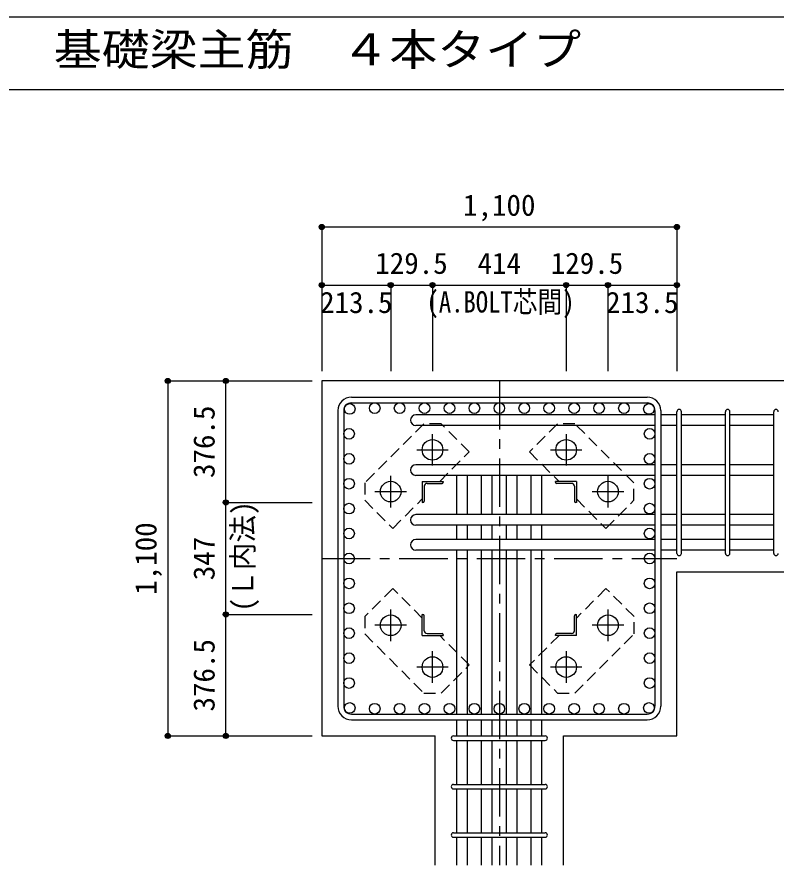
# Model space of a CAD drawing. Units: millimetres at full size, sheet at 1:30. Extents: x -5973 to 5954, y -4195 to 4201.
# Drawn here: x -942 to 1409, y 1573 to 4201 of the extents above; entities that cross this region are included whole.
import ezdxf
from ezdxf.enums import TextEntityAlignment as Align

# ---------------------------------------------------------------- set-up
doc = ezdxf.new("R2010")
doc.units = ezdxf.units.MM
doc.header["$LTSCALE"] = 30
doc.header["$PDMODE"] = 32
doc.header["$PDSIZE"] = 15
doc.linetypes.add('CHAIN1', pattern=[8, 5, -1, 1, -1])
doc.linetypes.add('DASHED1', pattern=[1.8, 1.2, -0.6])
for name, color, linetype in [('0-1_躯体線', 2, 'Continuous'), ('0-2_アンカー、アングル', 4, 'Continuous'), ('0-3_立上り筋', 3, 'Continuous'), ('0-4_フープ筋', 7, 'Continuous'), ('0-5_基礎梁筋', 7, 'Continuous'), ('0-6_スタラップ筋', 7, 'Continuous'), ('0-7_文字', 4, 'Continuous'), ('0-9_プレート', 4, 'DASHED1'), ('0-D_寸法', 4, 'Continuous'), ('6-7_文字', 7, 'Continuous'), ('F-0_枠', 6, 'Continuous')]:
    doc.layers.add(name, color=color, linetype=linetype)
doc.styles.add('ＭＳ ゴシック', font='')
doc.styles.get('ＭＳ ゴシック').set_extended_font_data('MS Gothic')

msp = doc.modelspace()

# ---------------------------------------------------------------- linework, layer by layer
at = {"layer": '0-1_躯体線'}
for p, q in [((1502.44, 3073.3), (2.44, 3073.3)), ((2.44, 3073.3), (2.44, 1973.3)), ((2.44, 1973.3), (353.44, 1973.3)), ((353.44, 1573.3), (353.44, 1973.3))]:
    msp.add_line(p, q, dxfattribs=at)
for points in [[(1102.44, 1973.3), (1102.44, 2482.02), (1502.44, 2482.02)], [(751.44, 1573.3), (751.44, 1973.3), (1102.44, 1973.3)]]:
    msp.add_lwpolyline(points, dxfattribs=at)
at = {"layer": '0-2_アンカー、アングル', "linetype": 'CHAIN1'}
for p, q in [((345.44, 2811.1), (345.44, 2908.6)), ((759.44, 2908.6), (759.44, 2811.1)), ((296.64, 2859.8), (394.14, 2859.8)), ((710.74, 2859.8), (808.24, 2859.8)), ((215.94, 2681.6), (215.94, 2779.1)), ((888.94, 2779.1), (888.94, 2681.6)), ((167.14, 2730.3), (264.64, 2730.3)), ((840.24, 2730.3), (937.74, 2730.3)), ((215.94, 2267.5), (215.94, 2365)), ((888.94, 2365), (888.94, 2267.5)), ((264.64, 2316.3), (167.14, 2316.3)), ((937.74, 2316.3), (840.24, 2316.3)), ((345.44, 2138), (345.44, 2235.5)), ((759.44, 2235.5), (759.44, 2138)), ((394.14, 2186.8), (296.64, 2186.8)), ((808.24, 2186.8), (710.74, 2186.8))]:
    msp.add_line(p, q, dxfattribs=at)
at = {"layer": '0-2_アンカー、アングル'}
for p, q in [((313.94, 2761.8), (378.94, 2761.8)), ((313.94, 2761.8), (313.94, 2696.8)), ((378.94, 2761.8), (378.94, 2759.8)), ((790.94, 2761.8), (725.94, 2761.8)), ((725.94, 2759.8), (725.94, 2761.8)), ((790.94, 2761.8), (790.94, 2696.8)), ((319.94, 2747.3), (319.94, 2700.8)), ((328.44, 2755.8), (374.94, 2755.8)), ((776.44, 2755.8), (729.94, 2755.8)), ((784.94, 2747.3), (784.94, 2700.8)), ((315.94, 2696.8), (313.94, 2696.8)), ((790.94, 2696.8), (788.94, 2696.8)), ((313.94, 2349.8), (315.94, 2349.8)), ((313.94, 2284.8), (313.94, 2349.8)), ((319.94, 2299.3), (319.94, 2345.8)), ((784.94, 2299.3), (784.94, 2345.8)), ((788.94, 2349.8), (790.94, 2349.8)), ((790.94, 2284.8), (790.94, 2349.8)), ((328.44, 2290.8), (374.94, 2290.8)), ((378.94, 2286.8), (378.94, 2284.8)), ((725.94, 2284.8), (725.94, 2286.8)), ((776.44, 2290.8), (729.94, 2290.8)), ((313.94, 2284.8), (378.94, 2284.8)), ((790.94, 2284.8), (725.94, 2284.8))]:
    msp.add_line(p, q, dxfattribs=at)
at = {"layer": '0-2_アンカー、アングル', "color": 3}
for centre in [(345.44, 2859.8), (759.44, 2859.8), (215.94, 2730.3), (888.94, 2730.3), (215.94, 2316.3), (888.94, 2316.3), (345.44, 2186.8), (759.44, 2186.8)]:
    msp.add_circle(centre, 32, dxfattribs=at)
at = {"layer": '0-2_アンカー、アングル'}
for centre, radius, start, end in [((374.94, 2759.8), 4, 270, 0), ((729.94, 2759.8), 4, 180, 270), ((328.44, 2747.3), 8.5, 90, 180), ((776.44, 2747.3), 8.5, 0, 90), ((315.94, 2700.8), 4, 270, 0), ((788.94, 2700.8), 4, 180, 270), ((315.94, 2345.8), 4, 0, 90), ((788.94, 2345.8), 4, 90, 180), ((328.44, 2299.3), 8.5, 180, 270), ((374.94, 2286.8), 4, 0, 90), ((729.94, 2286.8), 4, 90, 180), ((776.44, 2299.3), 8.5, 270, 0)]:
    msp.add_arc(centre, radius, start, end, dxfattribs=at)
at = {"layer": '0-3_立上り筋'}
for centre in [(89.13, 2986.6), (166.35, 2988.8), (243.57, 2988.8), (320.78, 2988.8), (398, 2988.8), (475.22, 2988.8), (552.44, 2988.8), (629.65, 2988.8), (706.87, 2988.8), (784.09, 2988.8), (861.31, 2988.8), (938.52, 2988.8), (1015.74, 2986.6), (86.94, 2909.39), (1017.94, 2909.39), (86.94, 2832.17), (1017.94, 2832.17), (86.94, 2754.95), (1017.94, 2754.95), (86.94, 2677.73), (1017.94, 2677.73), (86.94, 2600.52), (1017.94, 2600.52), (86.94, 2523.3), (1017.94, 2523.3), (86.94, 2446.08), (1017.94, 2446.08), (86.94, 2368.86), (1017.94, 2368.86), (86.94, 2291.65), (1017.94, 2291.65), (86.94, 2214.43), (1017.94, 2214.43), (86.94, 2137.21), (1017.94, 2137.21), (89.13, 2060), (1015.74, 2060), (166.35, 2057.8), (243.57, 2057.8), (320.78, 2057.8), (398, 2057.8), (475.22, 2057.8), (552.44, 2057.8), (629.65, 2057.8), (706.87, 2057.8), (784.09, 2057.8), (861.31, 2057.8), (938.52, 2057.8)]:
    msp.add_circle(centre, 16.5, dxfattribs=at)
at = {"layer": '0-4_フープ筋'}
for p, q in [((94.44, 3023.3), (1010.44, 3023.3)), ((94.44, 3005.3), (1010.44, 3005.3)), ((52.44, 2981.3), (52.44, 2065.3)), ((70.44, 2981.3), (70.44, 2065.3)), ((1034.44, 2981.3), (1034.44, 2065.3)), ((1052.44, 2981.3), (1052.44, 2065.3)), ((94.44, 2041.3), (1010.44, 2041.3)), ((94.44, 2023.3), (1010.44, 2023.3))]:
    msp.add_line(p, q, dxfattribs=at)
for centre, radius, start, end in [((94.44, 2981.3), 42, 90, 180), ((1010.44, 2981.3), 42, 0, 90), ((94.44, 2981.3), 24, 90, 180), ((1010.44, 2981.3), 24, 0, 90), ((94.44, 2065.3), 42, 180, 270), ((94.44, 2065.3), 24, 180, 270), ((1010.44, 2065.3), 42, 270, 0), ((1010.44, 2065.3), 24, 270, 0)]:
    msp.add_arc(centre, radius, start, end, dxfattribs=at)
at = {"layer": '0-5_基礎梁筋'}
for p, q in [((1034.44, 2968.1), (293.94, 2968.1)), ((1102.44, 2968.1), (1052.44, 2968.1)), ((1252.44, 2968.1), (1116.44, 2968.1)), ((1402.44, 2968.1), (1266.44, 2968.1)), ((1034.44, 2935.1), (293.94, 2935.1)), ((1102.44, 2935.1), (1052.44, 2935.1)), ((1252.44, 2935.1), (1116.44, 2935.1)), ((1402.44, 2935.1), (1266.44, 2935.1)), ((1034.44, 2813.67), (293.94, 2813.67)), ((1102.44, 2813.67), (1052.44, 2813.67)), ((1252.44, 2813.67), (1116.44, 2813.67)), ((1402.44, 2813.67), (1266.44, 2813.67)), ((1034.44, 2780.67), (293.94, 2780.67)), ((420.44, 2659.02), (420.44, 2781.8)), ((453.44, 2659.02), (453.44, 2781.8)), ((497.44, 2659.02), (497.44, 2781.8)), ((530.44, 2659.02), (530.44, 2781.8)), ((574.44, 2659.02), (574.44, 2781.8)), ((607.44, 2659.02), (607.44, 2781.8)), ((651.44, 2659.02), (651.44, 2781.8)), ((684.44, 2659.02), (684.44, 2781.8)), ((1102.44, 2780.67), (1052.44, 2780.67)), ((1252.44, 2780.67), (1116.44, 2780.67)), ((1402.44, 2780.67), (1266.44, 2780.67)), ((1034.44, 2659.02), (293.94, 2659.02)), ((1102.44, 2659.02), (1052.44, 2659.02)), ((1252.44, 2659.02), (1116.44, 2659.02)), ((1402.44, 2659.02), (1266.44, 2659.02)), ((1034.44, 2626.02), (293.94, 2626.02)), ((420.44, 2582.02), (420.44, 2626.02)), ((453.44, 2582.02), (453.44, 2626.02)), ((497.44, 2582.02), (497.44, 2626.02)), ((530.44, 2582.02), (530.44, 2626.02)), ((574.44, 2582.02), (574.44, 2626.02)), ((607.44, 2582.02), (607.44, 2626.02)), ((651.44, 2582.02), (651.44, 2626.02)), ((684.44, 2582.02), (684.44, 2626.02)), ((1102.44, 2626.02), (1052.44, 2626.02)), ((1252.44, 2626.02), (1116.44, 2626.02)), ((1402.44, 2626.02), (1266.44, 2626.02)), ((1034.44, 2582.02), (293.94, 2582.02)), ((1102.44, 2582.02), (1052.44, 2582.02)), ((1252.44, 2582.02), (1116.44, 2582.02)), ((1402.44, 2582.02), (1266.44, 2582.02)), ((1034.44, 2549.02), (293.94, 2549.02)), ((420.44, 2041.3), (420.44, 2549.02)), ((453.44, 2041.3), (453.44, 2549.02)), ((497.44, 2041.3), (497.44, 2549.02)), ((530.44, 2041.3), (530.44, 2549.02)), ((574.44, 2041.3), (574.44, 2549.02)), ((607.44, 2041.3), (607.44, 2549.02)), ((651.44, 2041.3), (651.44, 2549.02)), ((684.44, 2041.3), (684.44, 2549.02)), ((1102.44, 2549.02), (1052.44, 2549.02)), ((1252.44, 2549.02), (1116.44, 2549.02)), ((1402.44, 2549.02), (1266.44, 2549.02)), ((420.44, 1973.3), (420.44, 2023.3)), ((453.44, 1973.3), (453.44, 2023.3)), ((497.44, 1973.3), (497.44, 2023.3)), ((530.44, 1973.3), (530.44, 2023.3)), ((574.44, 1973.3), (574.44, 2023.3)), ((607.44, 1973.3), (607.44, 2023.3)), ((651.44, 1973.3), (651.44, 2023.3)), ((684.44, 1973.3), (684.44, 2023.3)), ((420.44, 1823.3), (420.44, 1959.3)), ((453.44, 1823.3), (453.44, 1959.3)), ((497.44, 1823.3), (497.44, 1959.3)), ((530.44, 1823.3), (530.44, 1959.3)), ((574.44, 1823.3), (574.44, 1959.3)), ((607.44, 1823.3), (607.44, 1959.3)), ((651.44, 1823.3), (651.44, 1959.3)), ((684.44, 1823.3), (684.44, 1959.3)), ((420.44, 1673.3), (420.44, 1809.3)), ((453.44, 1673.3), (453.44, 1809.3)), ((497.44, 1673.3), (497.44, 1809.3)), ((530.44, 1673.3), (530.44, 1809.3)), ((574.44, 1673.3), (574.44, 1809.3)), ((607.44, 1673.3), (607.44, 1809.3)), ((651.44, 1673.3), (651.44, 1809.3)), ((684.44, 1673.3), (684.44, 1809.3)), ((420.44, 1573.3), (420.44, 1659.3)), ((453.44, 1573.3), (453.44, 1659.3)), ((497.44, 1573.3), (497.44, 1659.3)), ((530.44, 1573.3), (530.44, 1659.3)), ((574.44, 1573.3), (574.44, 1659.3)), ((607.44, 1573.3), (607.44, 1659.3)), ((651.44, 1573.3), (651.44, 1659.3)), ((684.44, 1573.3), (684.44, 1659.3))]:
    msp.add_line(p, q, dxfattribs=at)
for centre in [(293.94, 2951.6), (293.94, 2797.17), (293.94, 2642.52), (293.94, 2565.52)]:
    msp.add_arc(centre, 16.5, 90, 270, dxfattribs=at)
at = {"layer": '0-6_スタラップ筋'}
for p, q in [((1102.44, 2539.02), (1102.44, 2978.1)), ((1116.44, 2539.02), (1116.44, 2978.1)), ((1252.44, 2539.02), (1252.44, 2978.1)), ((1266.44, 2539.02), (1266.44, 2978.1)), ((1402.44, 2539.02), (1402.44, 2978.1)), ((410.44, 1973.3), (694.44, 1973.3)), ((410.44, 1959.3), (694.44, 1959.3)), ((410.44, 1823.3), (694.44, 1823.3)), ((410.44, 1809.3), (694.44, 1809.3)), ((410.44, 1673.3), (694.44, 1673.3)), ((410.44, 1659.3), (694.44, 1659.3))]:
    msp.add_line(p, q, dxfattribs=at)
for centre, start, end in [((1109.44, 2978.1), 0, 180), ((1109.44, 2978.1), 0, 180), ((1109.44, 2978.1), 0, 180), ((1109.44, 2978.1), 0, 180), ((1259.44, 2978.1), 0, 180), ((1409.44, 2978.1), 0, 180), ((1109.44, 2539.02), 180, 0), ((1109.44, 2539.02), 180, 0), ((1109.44, 2539.02), 180, 0), ((1109.44, 2539.02), 180, 0), ((1259.44, 2539.02), 180, 0), ((1409.44, 2539.02), 180, 0), ((410.44, 1966.3), 90, 270), ((410.44, 1966.3), 90, 270), ((410.44, 1966.3), 90, 270), ((410.44, 1966.3), 90, 270), ((694.44, 1966.3), 270, 90), ((694.44, 1966.3), 270, 90), ((694.44, 1966.3), 270, 90), ((694.44, 1966.3), 270, 90), ((410.44, 1816.3), 90, 270), ((694.44, 1816.3), 270, 90), ((410.44, 1666.3), 90, 270), ((694.44, 1666.3), 270, 90)]:
    msp.add_arc(centre, 7, start, end, dxfattribs=at)
at = {"layer": '0-9_プレート'}
for p, q in [((786.34, 2940.4), (732.64, 2940.4)), ((969.44, 2757.2), (786.34, 2940.4))]:
    msp.add_line(p, q, dxfattribs=at)
for points in [[(318.54, 2940.3), (135.34, 2757.2), (135.34, 2703.5), (222.34, 2616.5), (313.94, 2708.1)], [(367.64, 2761.8), (459.24, 2853.4), (372.24, 2940.3), (318.54, 2940.3)], [(732.64, 2940.4), (645.64, 2853.4), (737.24, 2761.8)], [(790.94, 2708.1), (882.54, 2616.5), (969.44, 2703.5), (969.44, 2757.2)], [(313.94, 2338.5), (222.34, 2430.1), (135.44, 2343.1), (135.44, 2289.4)], [(786.34, 2106.3), (969.54, 2289.4), (969.54, 2343.1), (882.54, 2430.1), (790.94, 2338.5)], [(135.44, 2289.4), (318.54, 2106.2), (372.24, 2106.2), (459.24, 2193.2), (367.64, 2284.8)], [(737.24, 2284.8), (645.64, 2193.2), (732.64, 2106.3), (786.34, 2106.3)]]:
    msp.add_lwpolyline(points, dxfattribs=at)
at = {"layer": '0-D_寸法'}
for p, q in [((2.44, 3550.34), (1102.44, 3550.34)), ((2.44, 3550.34), (2.44, 3370.34)), ((2.44, 3550.34), (2.44, 3370.34)), ((2.44, 3550.34), (1102.44, 3550.34)), ((1102.44, 3550.34), (1102.44, 3370.34)), ((2.44, 3370.34), (2.44, 3103.3)), ((2.44, 3370.34), (2.44, 3103.3)), ((2.44, 3370.34), (215.94, 3370.34)), ((2.44, 3370.34), (2.44, 3103.3)), ((215.94, 3370.34), (215.94, 3103.3)), ((215.94, 3370.34), (345.44, 3370.34)), ((345.44, 3370.34), (345.44, 3103.3)), ((345.44, 3370.34), (759.44, 3370.34)), ((759.44, 3370.34), (759.44, 3103.3)), ((759.44, 3370.34), (888.94, 3370.34)), ((888.94, 3370.34), (888.94, 3103.3)), ((888.94, 3370.34), (1102.44, 3370.34)), ((1102.44, 3370.34), (1102.44, 3103.3)), ((-474.6, 3073.3), (-474.6, 1973.3)), ((-474.6, 3073.3), (-294.6, 3073.3)), ((-474.6, 3073.3), (-294.6, 3073.3)), ((-474.6, 3073.3), (-474.6, 1973.3)), ((-294.6, 3073.3), (-27.56, 3073.3)), ((-294.6, 3073.3), (-27.56, 3073.3)), ((-294.6, 3073.3), (-27.56, 3073.3)), ((-294.6, 3073.3), (-27.56, 3073.3)), ((-294.6, 2349.8), (-294.6, 2696.8)), ((-294.6, 2696.8), (-27.56, 2696.8)), ((-294.6, 1973.3), (-294.6, 2349.8)), ((-294.6, 2349.8), (-27.56, 2349.8)), ((-474.6, 1973.3), (-294.6, 1973.3)), ((-294.6, 1973.3), (-27.56, 1973.3))]:
    msp.add_line(p, q, dxfattribs=at)
at = {"layer": '0-D_寸法', "linetype": 'CHAIN1'}
for p, q in [((552.44, 3073.3), (552.44, 1573.3)), ((2.44, 2523.3), (1102.44, 2523.3))]:
    msp.add_line(p, q, dxfattribs=at)
at = {"layer": '0-D_寸法'}
msp.add_lwpolyline([(-294.6, 2696.8), (-294.6, 3073.3), (-27.56, 3073.3)], dxfattribs=at)
for centre, radius in [((2.44, 3550.34), 8), ((2.44, 3550.34), 7.2), ((2.44, 3550.34), 6.4), ((2.44, 3550.34), 5.6), ((2.44, 3550.34), 4.8), ((2.44, 3550.34), 4), ((2.44, 3550.34), 3.2), ((2.44, 3550.34), 2.4), ((2.44, 3550.34), 1.6), ((2.44, 3550.34), 0.8), ((1102.44, 3550.34), 8), ((1102.44, 3550.34), 7.2), ((1102.44, 3550.34), 6.4), ((1102.44, 3550.34), 5.6), ((1102.44, 3550.34), 4.8), ((1102.44, 3550.34), 4), ((1102.44, 3550.34), 3.2), ((1102.44, 3550.34), 2.4), ((1102.44, 3550.34), 1.6), ((1102.44, 3550.34), 0.8), ((2.44, 3370.34), 8), ((2.44, 3370.34), 7.2), ((2.44, 3370.34), 6.4), ((2.44, 3370.34), 5.6), ((2.44, 3370.34), 4.8), ((2.44, 3370.34), 4), ((2.44, 3370.34), 3.2), ((2.44, 3370.34), 2.4), ((2.44, 3370.34), 1.6), ((2.44, 3370.34), 0.8), ((215.94, 3370.34), 8), ((215.94, 3370.34), 7.2), ((215.94, 3370.34), 6.4), ((215.94, 3370.34), 5.6), ((215.94, 3370.34), 4.8), ((215.94, 3370.34), 4), ((215.94, 3370.34), 3.2), ((215.94, 3370.34), 2.4), ((215.94, 3370.34), 1.6), ((215.94, 3370.34), 0.8), ((345.44, 3370.34), 8), ((345.44, 3370.34), 7.2), ((345.44, 3370.34), 6.4), ((345.44, 3370.34), 5.6), ((345.44, 3370.34), 4.8), ((345.44, 3370.34), 4), ((345.44, 3370.34), 3.2), ((345.44, 3370.34), 2.4), ((345.44, 3370.34), 1.6), ((345.44, 3370.34), 0.8), ((759.44, 3370.34), 8), ((759.44, 3370.34), 7.2), ((759.44, 3370.34), 6.4), ((759.44, 3370.34), 5.6), ((759.44, 3370.34), 4.8), ((759.44, 3370.34), 4), ((759.44, 3370.34), 3.2), ((759.44, 3370.34), 2.4), ((759.44, 3370.34), 1.6), ((759.44, 3370.34), 0.8), ((888.94, 3370.34), 8), ((888.94, 3370.34), 7.2), ((888.94, 3370.34), 6.4), ((888.94, 3370.34), 5.6), ((888.94, 3370.34), 4.8), ((888.94, 3370.34), 4), ((888.94, 3370.34), 3.2), ((888.94, 3370.34), 2.4), ((888.94, 3370.34), 1.6), ((888.94, 3370.34), 0.8), ((1102.44, 3370.34), 8), ((1102.44, 3370.34), 7.2), ((1102.44, 3370.34), 6.4), ((1102.44, 3370.34), 5.6), ((1102.44, 3370.34), 4.8), ((1102.44, 3370.34), 4), ((1102.44, 3370.34), 3.2), ((1102.44, 3370.34), 2.4), ((1102.44, 3370.34), 1.6), ((1102.44, 3370.34), 0.8), ((-474.6, 3073.3), 8), ((-474.6, 3073.3), 7.2), ((-474.6, 3073.3), 6.4), ((-474.6, 3073.3), 5.6), ((-474.6, 3073.3), 4.8), ((-474.6, 3073.3), 4), ((-474.6, 3073.3), 3.2), ((-474.6, 3073.3), 2.4), ((-474.6, 3073.3), 1.6), ((-294.6, 3073.3), 8), ((-294.6, 3073.3), 7.2), ((-294.6, 3073.3), 6.4), ((-294.6, 3073.3), 5.6), ((-294.6, 3073.3), 4.8), ((-294.6, 3073.3), 4), ((-294.6, 3073.3), 3.2), ((-294.6, 3073.3), 2.4), ((-294.6, 3073.3), 1.6), ((-474.6, 3073.3), 0.8), ((-294.6, 3073.3), 0.8), ((-294.6, 2696.8), 8), ((-294.6, 2696.8), 7.2), ((-294.6, 2696.8), 6.4), ((-294.6, 2696.8), 5.6), ((-294.6, 2696.8), 4.8), ((-294.6, 2696.8), 4), ((-294.6, 2696.8), 3.2), ((-294.6, 2696.8), 2.4), ((-294.6, 2696.8), 1.6), ((-294.6, 2696.8), 0.8), ((-294.6, 2349.8), 8), ((-294.6, 2349.8), 7.2), ((-294.6, 2349.8), 6.4), ((-294.6, 2349.8), 5.6), ((-294.6, 2349.8), 4.8), ((-294.6, 2349.8), 4), ((-294.6, 2349.8), 3.2), ((-294.6, 2349.8), 2.4), ((-294.6, 2349.8), 1.6), ((-294.6, 2349.8), 0.8), ((-474.6, 1973.3), 8), ((-474.6, 1973.3), 7.2), ((-474.6, 1973.3), 6.4), ((-474.6, 1973.3), 5.6), ((-474.6, 1973.3), 4.8), ((-474.6, 1973.3), 4), ((-474.6, 1973.3), 3.2), ((-474.6, 1973.3), 2.4), ((-474.6, 1973.3), 1.6), ((-474.6, 1973.3), 0.8), ((-294.6, 1973.3), 8), ((-294.6, 1973.3), 7.2), ((-294.6, 1973.3), 6.4), ((-294.6, 1973.3), 5.6), ((-294.6, 1973.3), 4.8), ((-294.6, 1973.3), 4), ((-294.6, 1973.3), 3.2), ((-294.6, 1973.3), 2.4), ((-294.6, 1973.3), 1.6), ((-294.6, 1973.3), 0.8)]:
    msp.add_circle(centre, radius, dxfattribs=at)
at = {"layer": '0-D_寸法', "color": 7}
for p in [(2.44, 3550.34), (1102.44, 3550.34), (2.44, 3370.34), (215.94, 3370.34), (345.44, 3370.34), (759.44, 3370.34), (888.94, 3370.34), (1102.44, 3370.34), (-474.6, 3073.3), (-294.6, 3073.3), (-294.6, 3073.3), (-294.6, 2696.8), (-294.6, 2696.8), (-294.6, 2349.8), (-294.6, 2349.8), (-474.6, 1973.3), (-294.6, 1973.3), (-294.6, 1973.3)]:
    msp.add_point(p, dxfattribs=at)
at = {"layer": 'F-0_枠'}
msp.add_line((-5972.88, 4201.15), (5954.1, 4201.15), dxfattribs=at)
at = {"layer": 'F-0_枠', "color": 2}
msp.add_line((-5972.88, 3976.15), (3723.6, 3976.15), dxfattribs=at)

# ---------------------------------------------------------------- texts
at = {"layer": '0-7_文字', "style": 'ＭＳ ゴシック', "width": 0.85}
msp.add_text('(A.BOLT芯間)', height=65.98, dxfattribs=at).set_placement((326.92, 3265.58), align=Align.BOTTOM_LEFT)
at = {"layer": '0-7_文字', "style": 'ＭＳ ゴシック', "width": 0.95}
msp.add_text('(Ｌ内法)', height=65.98, rotation=90, dxfattribs=at).set_placement((-189.55, 2358.7), align=Align.BOTTOM_LEFT)
at = {"layer": '0-D_寸法', "style": 'ＭＳ ゴシック'}
for s, p in [('1,100', (439.94, 3565.34)), ('129.5', (168.19, 3385.34)), ('414', (484.94, 3385.34)), ('129.5', (711.69, 3385.34)), ('213.5', (-2.78, 3263.93)), ('213.5', (882.93, 3263.93))]:
    msp.add_text(s, height=65.98, dxfattribs=at).set_placement(p, align=Align.BOTTOM_LEFT)
for s, p in [('376.5', (-309.6, 2772.55)), ('1,100', (-489.6, 2410.8)), ('347', (-309.6, 2455.8)), ('376.5', (-309.6, 2049.05))]:
    msp.add_text(s, height=65.98, rotation=90, dxfattribs=at).set_placement(p, align=Align.BOTTOM_LEFT)
at = {"layer": '6-7_文字', "color": 2, "style": 'ＭＳ ゴシック', "width": 1.1}
msp.add_text('\u3000\u3000基礎梁主筋\u3000４本タイプ', height=98.97, dxfattribs=at).set_placement((-1124.64, 4021.15), align=Align.BOTTOM_LEFT)

doc.saveas('drawing.dxf')
